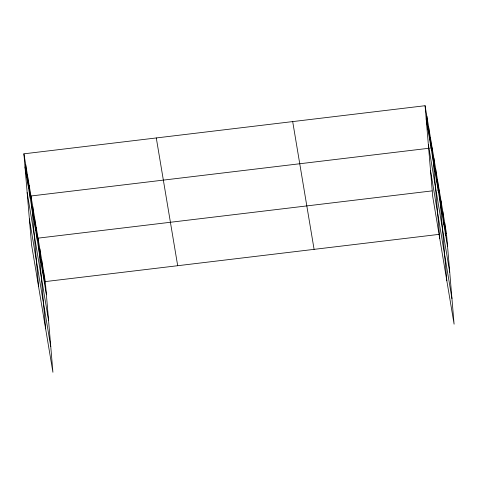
<?xml version="1.0" encoding="UTF-8"?>
<svg xmlns="http://www.w3.org/2000/svg" width="478" height="478" viewBox="0 0 478 478"><rect width="100%" height="100%" fill="white"/><g stroke="black" fill="none" stroke-linecap="round" stroke-linejoin="round"><path stroke-width="0.72" d="M23.9 153.826L45.302 281.59L52.921 372.284L31.518 244.527L23.9 153.826L425.079 105.716L446.482 233.473L454.1 324.174L432.698 196.41L425.079 105.716M429.268 148.222L30.962 195.992L38.581 286.686M430.708 148.049L432.142 147.875L439.76 238.57M432.01 190.901L38.025 238.152L45.643 328.846M437.77 190.208L439.204 190.035L446.822 280.735M45.302 281.59L439.288 234.34M445.048 233.646L446.482 233.473M426.185 118.873L447.587 246.636M428.336 144.464L449.738 272.221M430.547 170.825L451.949 298.583M292.691 121.591L314.094 249.355M156.288 137.951L177.691 265.714M25.005 166.989L46.408 294.753M27.156 192.574L48.553 320.338M29.367 218.936L50.77 346.699M444.665 222.617L445.771 235.774M442.843 211.754L443.948 224.917M441.027 200.897L442.132 214.054M437.442 179.495L438.547 192.658M435.673 168.955L436.778 182.118M433.91 158.415L435.016 171.578M430.379 137.335L431.485 150.492M428.611 126.795L429.716 139.952M426.848 116.256L427.953 129.413M43.48 270.727L44.585 283.89M41.664 259.871L42.769 273.034M39.847 249.008L40.947 262.171M36.262 227.612L37.368 240.769M34.494 217.072L35.599 230.229M32.731 206.532L33.836 219.689M29.2 185.452L30.299 198.609M27.431 174.912L28.537 188.069M25.669 164.366L26.768 177.529"/></g></svg>
